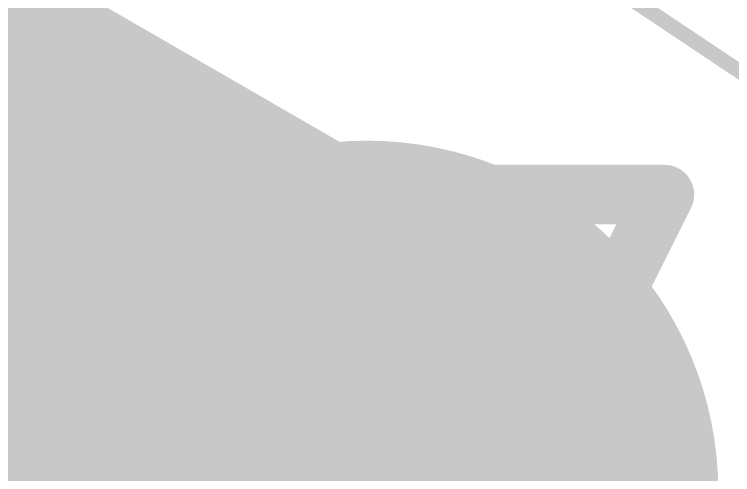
# Model space of a CAD drawing. Header units: inches. Extents: x -18 to 217, y -14 to 159.
# Drawn here: x 46.841 to 47.453, y 36.679 to 37.071 of the extents above; entities that cross this region are included whole.
import ezdxf

# ---------------------------------------------------------------- set-up
doc = ezdxf.new("R2010")
doc.units = ezdxf.units.IN
for name, color, linetype in [('Bottom Layer', 5, 'Continuous'), ('Dimension', 6, 'Continuous'), ('Drill Drawing', 1, 'Continuous'), ('Fabrication', 76, 'Continuous'), ('Top Layer', 1, 'Continuous'), ('Via Holes', 16, 'Continuous')]:
    doc.layers.add(name, color=color, linetype=linetype)

msp = doc.modelspace()

# ---------------------------------------------------------------- hatches: boundary and pattern name
at = {"layer": 'Bottom Layer'}
h = msp.add_hatch(color=5, dxfattribs=at)
edge = h.paths.add_edge_path()
edge.add_arc((47.14133, 36.66332), 0.3, 0, 360)
at = {"layer": 'Top Layer'}
h = msp.add_hatch(color=1, dxfattribs=at)
edge = h.paths.add_edge_path()
edge.add_arc((47.14133, 36.66332), 0.3, 0, 360)
at = {"layer": 'Via Holes'}
h = msp.add_hatch(color=7, dxfattribs=at)
edge = h.paths.add_edge_path()
edge.add_arc((47.14133, 36.66332), 0.15, 0, 360)

# ---------------------------------------------------------------- linework, layer by layer
at = {"layer": 'Dimension', "const_width": 0.254}
for points in [[(58.31, 19.467, 1), (13.31, 19.467, 1)], [(54.56034, 19.46693, 1), (17.06033, 19.46693, 1)]]:
    msp.add_lwpolyline(points, format="xyb", close=True, dxfattribs=at)
at = {"layer": 'Drill Drawing', "const_width": 0.0508}
for points in [[(46.88733, 36.91732), (47.39533, 36.91732)], [(46.88733, 36.91732), (47.14133, 36.40932)], [(47.14133, 36.40932), (47.39533, 36.91732)]]:
    msp.add_lwpolyline(points, dxfattribs=at)
at = {"layer": 'Drill Drawing', "const_width": 0.0254}
for points in [[(46.87463, 36.91732, 1), (46.90003, 36.91732, 1)], [(46.87463, 36.91732, 1), (46.90003, 36.91732, 1)], [(47.38263, 36.91732, 1), (47.40803, 36.91732, 1)], [(47.38263, 36.91732, 1), (47.40803, 36.91732, 1)]]:
    msp.add_lwpolyline(points, format="xyb", close=True, dxfattribs=at)
at = {"layer": 'Fabrication', "const_width": 0.0127}
for points in [[(45.83044, 36.69829, -0.589806), (46.97932, 37.33343)], [(45.83044, 36.69829, -0.589806), (46.97932, 37.33343)], [(45.83044, 36.69829, -0.589806), (46.97932, 37.33343)], [(45.83044, 36.69829, -0.589806), (46.97932, 37.33343)], [(46.97932, 37.33343, -0.008618), (47.58559, 36.93795)], [(46.97932, 37.33343, -0.008618), (47.58559, 36.93795)], [(46.97932, 37.33343, -0.008618), (47.58559, 36.93795)], [(46.97932, 37.33343, -0.008618), (47.58559, 36.93795)]]:
    msp.add_lwpolyline(points, format="xyb", dxfattribs=at)
at = {"layer": 'Top Layer', "const_width": 2.032}
msp.add_lwpolyline([(23.95966, 38.67549, -0.53877), (58.06216, 22.88544)], format="xyb", dxfattribs=at)
at = {"layer": 'Top Layer', "const_width": 0.508}
msp.add_lwpolyline([(46.43014, 37.06625), (47.08825, 36.68631)], dxfattribs=at)
at = {"layer": 'Top Layer', "const_width": 0.254}
msp.add_lwpolyline([(46.96125, 36.68631, 1), (47.21525, 36.68631, 1)], format="xyb", close=True, dxfattribs=at)

doc.saveas('drawing.dxf')
